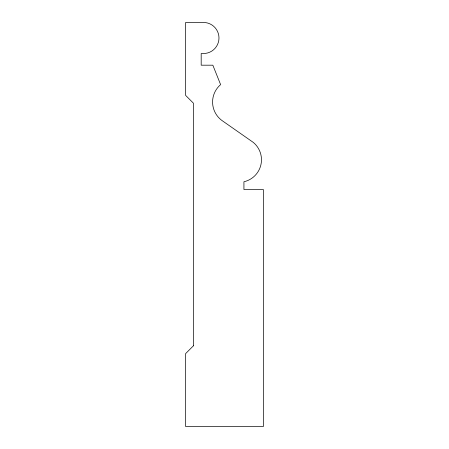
<?xml version="1.0" encoding="UTF-8"?>
<svg xmlns="http://www.w3.org/2000/svg" width="449" height="449" viewBox="0 0 449 449"><rect width="100%" height="100%" fill="white"/><g stroke="black" fill="none" stroke-linecap="round" stroke-linejoin="round"><path stroke-width="0.67" d="M193.418 345.814L185.645 353.588L185.645 426.55L263.355 426.55L263.355 189.529L243.93 189.529L243.93 181.761A22.534 22.534 0 0 0 253.236 142.367L222.917 121.179A22.893 22.893 0 0 1 220.616 84.62L212.843 65.189L201.186 65.189L201.186 53.532L203.436 53.532A15.541 15.541 0 0 0 218.983 37.991A15.541 15.541 0 0 0 203.436 22.45L185.645 22.45L185.645 95.413L193.418 103.186L193.418 345.814"/></g></svg>
